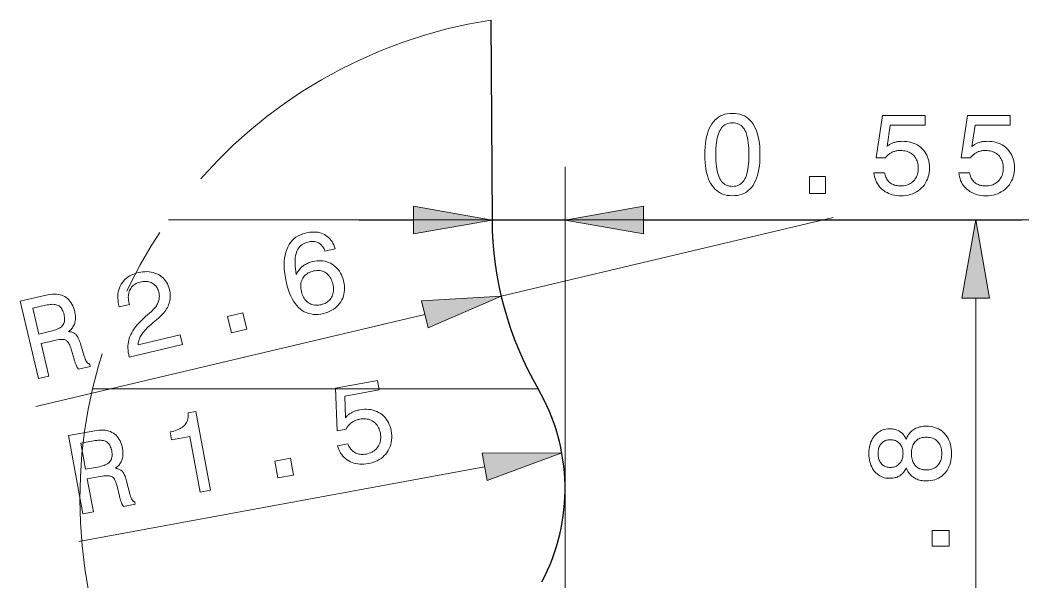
# Model space of a CAD drawing. Extents: x 5 to 409, y 5 to 583.
# Drawn here: x 276.03 to 314, y 271.96 to 293.13 of the extents above; entities that cross this region are included whole.
import ezdxf

# ---------------------------------------------------------------- set-up
doc = ezdxf.new("R2010")
doc.units = 0
doc.linetypes.add('CENTERX2', pattern=[20.32, 12.7, -2.54, 2.54, -2.54])
for name, color, linetype, lineweight in [('CENTERLINE', 4, 'CENTERX2', 25), ('DETAIL', 3, 'Continuous', 25), ('DIMENSIONS', 2, 'Continuous', 25), ('OUTLINE', 7, 'Continuous', 70)]:
    doc.layers.add(name, color=color, linetype=linetype, lineweight=lineweight)

msp = doc.modelspace()

# ---------------------------------------------------------------- linework, layer by layer
at = {"layer": 'CENTERLINE', "lineweight": 13}
msp.add_arc((296.53, 275.089), 18.254, 98.7917, 266.797, dxfattribs=at)
at = {"layer": 'DETAIL', "lineweight": 13, "ltscale": 0.419292}
msp.add_line((295.525, 279.239), (278.754, 279.239), dxfattribs=at)
at = {"layer": 'DIMENSIONS', "lineweight": 13, "ltscale": 0.303131}
msp.add_line((296.539, 275.473), (296.539, 287.598), dxfattribs=at)
at = {"layer": 'DIMENSIONS', "lineweight": 13, "ltscale": 0.30455}
msp.add_line((293.789, 285.602), (281.607, 285.602), dxfattribs=at)
at = {"layer": 'DIMENSIONS', "lineweight": 13, "ltscale": 0.05114}
msp.add_line((288.789, 285.598), (290.835, 285.598), dxfattribs=at)
at = {"layer": 'DIMENSIONS', "lineweight": 13}
for p, q in [((293.789, 285.602), (313.995, 285.602)), ((296.539, 275.473), (296.539, 246.918))]:
    msp.add_line(p, q, dxfattribs=at)
at = {"layer": 'DIMENSIONS', "lineweight": 13, "ltscale": 0.06875}
msp.add_line((293.789, 285.598), (296.539, 285.598), dxfattribs=at)
at = {"layer": 'DIMENSIONS', "lineweight": 13, "ltscale": 0.321061}
msp.add_line((306.632, 285.687), (294.136, 282.724), dxfattribs=at)
at = {"layer": 'DIMENSIONS', "lineweight": 13, "ltscale": 0.356083}
msp.add_line((299.494, 285.598), (313.737, 285.598), dxfattribs=at)
at = {"layer": 'DIMENSIONS', "lineweight": 13, "ltscale": 0.452277}
msp.add_line((311.995, 264.557), (311.995, 282.648), dxfattribs=at)
at = {"layer": 'DIMENSIONS', "lineweight": 13, "ltscale": 0.376124}
msp.add_line((291.261, 282.042), (276.622, 278.57), dxfattribs=at)
at = {"layer": 'DIMENSIONS', "lineweight": 13, "ltscale": 0.388157}
msp.add_line((293.51, 276.296), (278.24, 273.485), dxfattribs=at)
at = {"layer": 'DIMENSIONS', "lineweight": 13}
for points in [[(301.799, 288.061), (301.801, 288.21), (301.809, 288.351), (301.823, 288.485), (301.841, 288.612), (301.865, 288.731), (301.894, 288.844), (301.929, 288.948), (301.969, 289.046), (302.014, 289.136), (302.064, 289.22), (302.12, 289.295), (302.18, 289.363), (302.246, 289.422), (302.316, 289.474), (302.391, 289.518), (302.47, 289.553), (302.555, 289.581), (302.645, 289.601), (302.739, 289.613), (302.838, 289.617), (302.938, 289.613), (303.033, 289.601), (303.123, 289.582), (303.208, 289.554), (303.288, 289.518), (303.363, 289.475), (303.433, 289.424), (303.498, 289.365), (303.558, 289.298), (303.613, 289.223), (303.663, 289.14), (303.707, 289.05), (303.747, 288.953), (303.781, 288.848), (303.81, 288.735), (303.833, 288.615), (303.852, 288.488), (303.865, 288.353), (303.873, 288.211), (303.875, 288.061), (303.873, 287.912), (303.865, 287.77), (303.852, 287.636), (303.833, 287.509), (303.81, 287.389), (303.781, 287.277), (303.747, 287.173), (303.707, 287.076), (303.663, 286.986), (303.613, 286.904), (303.558, 286.829), (303.498, 286.763), (303.433, 286.704), (303.363, 286.653), (303.288, 286.61), (303.208, 286.574), (303.123, 286.547), (303.033, 286.527), (302.938, 286.516), (302.838, 286.512), (302.739, 286.516), (302.645, 286.527), (302.555, 286.547), (302.47, 286.575), (302.391, 286.61), (302.316, 286.654), (302.246, 286.705), (302.18, 286.764), (302.12, 286.831), (302.064, 286.906), (302.014, 286.988), (301.969, 287.078), (301.929, 287.175), (301.894, 287.28), (301.865, 287.392), (301.841, 287.511), (301.823, 287.638), (301.809, 287.771), (301.801, 287.913)], [(308.166, 287.38), (308.566, 287.38), (308.575, 287.334), (308.585, 287.291), (308.599, 287.249), (308.615, 287.209), (308.633, 287.172), (308.654, 287.136), (308.677, 287.103), (308.702, 287.071), (308.731, 287.042), (308.761, 287.014), (308.794, 286.989), (308.828, 286.967), (308.865, 286.947), (308.903, 286.93), (308.942, 286.916), (308.984, 286.904), (309.027, 286.895), (309.072, 286.888), (309.119, 286.884), (309.167, 286.883), (309.226, 286.885), (309.283, 286.89), (309.337, 286.899), (309.389, 286.912), (309.439, 286.928), (309.486, 286.949), (309.531, 286.973), (309.574, 287), (309.614, 287.031), (309.652, 287.066), (309.687, 287.104), (309.718, 287.144), (309.745, 287.187), (309.769, 287.231), (309.789, 287.279), (309.806, 287.328), (309.819, 287.38), (309.828, 287.434), (309.833, 287.49), (309.835, 287.549), (309.834, 287.609), (309.828, 287.666), (309.819, 287.721), (309.806, 287.774), (309.79, 287.823), (309.77, 287.871), (309.747, 287.916), (309.719, 287.958), (309.688, 287.998), (309.654, 288.036), (309.617, 288.07), (309.577, 288.101), (309.534, 288.128), (309.489, 288.152), (309.442, 288.172), (309.392, 288.188), (309.339, 288.201), (309.284, 288.21), (309.227, 288.215), (309.167, 288.217), (309.132, 288.217), (309.098, 288.214), (309.065, 288.211), (309.032, 288.206), (309, 288.2), (308.968, 288.192), (308.937, 288.183), (308.907, 288.173), (308.877, 288.161), (308.848, 288.148), (308.819, 288.133), (308.791, 288.117), (308.764, 288.1), (308.738, 288.081), (308.712, 288.061), (308.688, 288.04), (308.664, 288.017), (308.64, 287.993), (308.618, 287.968), (308.596, 287.941), (308.252, 287.941), (308.488, 289.531), (310.09, 289.531), (310.09, 289.176), (308.777, 289.176), (308.657, 288.369), (308.679, 288.387), (308.701, 288.405), (308.725, 288.422), (308.749, 288.438), (308.774, 288.453), (308.8, 288.467), (308.826, 288.48), (308.854, 288.492), (308.882, 288.503), (308.911, 288.513), (308.94, 288.523), (308.971, 288.531), (309.001, 288.539), (309.032, 288.545), (309.064, 288.551), (309.096, 288.555), (309.129, 288.558), (309.162, 288.561), (309.196, 288.562), (309.23, 288.563), (309.321, 288.56), (309.408, 288.552), (309.491, 288.538), (309.571, 288.519), (309.647, 288.494), (309.719, 288.464), (309.788, 288.429), (309.854, 288.388), (309.915, 288.341), (309.973, 288.289), (310.027, 288.232), (310.075, 288.172), (310.117, 288.109), (310.154, 288.042), (310.184, 287.972), (310.21, 287.899), (310.23, 287.822), (310.244, 287.741), (310.252, 287.657), (310.255, 287.57), (310.252, 287.477), (310.243, 287.388), (310.228, 287.303), (310.207, 287.221), (310.18, 287.142), (310.147, 287.068), (310.109, 286.997), (310.064, 286.929), (310.013, 286.865), (309.957, 286.805), (309.895, 286.749), (309.83, 286.699), (309.761, 286.655), (309.689, 286.617), (309.613, 286.585), (309.534, 286.559), (309.451, 286.538), (309.364, 286.523), (309.274, 286.515), (309.18, 286.512), (309.096, 286.514), (309.016, 286.521), (308.938, 286.533), (308.864, 286.55), (308.792, 286.571), (308.723, 286.598), (308.657, 286.629), (308.594, 286.665), (308.534, 286.705), (308.477, 286.751), (308.423, 286.8), (308.375, 286.853), (308.331, 286.908), (308.293, 286.967), (308.259, 287.028), (308.231, 287.092), (308.207, 287.16), (308.188, 287.23), (308.174, 287.304)], [(311.364, 287.38), (311.764, 287.38), (311.773, 287.334), (311.784, 287.291), (311.797, 287.249), (311.813, 287.209), (311.831, 287.172), (311.852, 287.136), (311.875, 287.103), (311.901, 287.071), (311.929, 287.042), (311.959, 287.014), (311.992, 286.989), (312.027, 286.967), (312.063, 286.947), (312.101, 286.93), (312.14, 286.916), (312.182, 286.904), (312.225, 286.895), (312.27, 286.888), (312.317, 286.884), (312.365, 286.883), (312.424, 286.885), (312.481, 286.89), (312.535, 286.899), (312.587, 286.912), (312.637, 286.928), (312.684, 286.949), (312.729, 286.973), (312.772, 287), (312.812, 287.031), (312.85, 287.066), (312.885, 287.104), (312.916, 287.144), (312.944, 287.187), (312.967, 287.231), (312.988, 287.279), (313.004, 287.328), (313.017, 287.38), (313.026, 287.434), (313.032, 287.49), (313.033, 287.549), (313.032, 287.609), (313.026, 287.666), (313.017, 287.721), (313.005, 287.774), (312.988, 287.823), (312.968, 287.871), (312.945, 287.916), (312.917, 287.958), (312.887, 287.998), (312.852, 288.036), (312.815, 288.07), (312.775, 288.101), (312.732, 288.128), (312.687, 288.152), (312.64, 288.172), (312.59, 288.188), (312.537, 288.201), (312.482, 288.21), (312.425, 288.215), (312.365, 288.217), (312.331, 288.217), (312.296, 288.214), (312.263, 288.211), (312.23, 288.206), (312.198, 288.2), (312.166, 288.192), (312.135, 288.183), (312.105, 288.173), (312.075, 288.161), (312.046, 288.148), (312.017, 288.133), (311.99, 288.117), (311.962, 288.1), (311.936, 288.081), (311.911, 288.061), (311.886, 288.04), (311.862, 288.017), (311.838, 287.993), (311.816, 287.968), (311.794, 287.941), (311.45, 287.941), (311.686, 289.531), (313.289, 289.531), (313.289, 289.176), (311.975, 289.176), (311.855, 288.369), (311.877, 288.387), (311.9, 288.405), (311.923, 288.422), (311.947, 288.438), (311.972, 288.453), (311.998, 288.467), (312.025, 288.48), (312.052, 288.492), (312.08, 288.503), (312.109, 288.513), (312.139, 288.523), (312.169, 288.531), (312.199, 288.539), (312.23, 288.545), (312.262, 288.551), (312.294, 288.555), (312.327, 288.558), (312.36, 288.561), (312.394, 288.562), (312.428, 288.563), (312.519, 288.56), (312.606, 288.552), (312.689, 288.538), (312.769, 288.519), (312.845, 288.494), (312.918, 288.464), (312.986, 288.429), (313.052, 288.388), (313.114, 288.341), (313.172, 288.289), (313.225, 288.232), (313.273, 288.172), (313.315, 288.109), (313.352, 288.042), (313.383, 287.972), (313.408, 287.899), (313.428, 287.822), (313.442, 287.741), (313.45, 287.657), (313.453, 287.57), (313.45, 287.477), (313.441, 287.388), (313.426, 287.303), (313.405, 287.221), (313.378, 287.142), (313.346, 287.068), (313.307, 286.997), (313.262, 286.929), (313.211, 286.865), (313.155, 286.805), (313.093, 286.749), (313.028, 286.699), (312.96, 286.655), (312.887, 286.617), (312.811, 286.585), (312.732, 286.559), (312.649, 286.538), (312.562, 286.523), (312.472, 286.515), (312.378, 286.512), (312.295, 286.514), (312.214, 286.521), (312.137, 286.533), (312.062, 286.55), (311.99, 286.571), (311.921, 286.598), (311.855, 286.629), (311.792, 286.665), (311.732, 286.705), (311.675, 286.751), (311.621, 286.8), (311.573, 286.853), (311.529, 286.908), (311.491, 286.967), (311.457, 287.028), (311.429, 287.092), (311.405, 287.16), (311.386, 287.23), (311.373, 287.304)], [(302.212, 288.061), (302.214, 287.941), (302.218, 287.827), (302.226, 287.719), (302.236, 287.618), (302.25, 287.524), (302.267, 287.437), (302.286, 287.356), (302.309, 287.282), (302.335, 287.214), (302.364, 287.154), (302.396, 287.099), (302.431, 287.05), (302.47, 287.007), (302.513, 286.969), (302.558, 286.938), (302.607, 286.912), (302.66, 286.892), (302.716, 286.877), (302.775, 286.869), (302.838, 286.866), (302.901, 286.869), (302.961, 286.877), (303.017, 286.891), (303.07, 286.911), (303.119, 286.937), (303.164, 286.968), (303.206, 287.005), (303.245, 287.048), (303.28, 287.096), (303.311, 287.15), (303.34, 287.211), (303.365, 287.278), (303.387, 287.352), (303.407, 287.433), (303.423, 287.52), (303.436, 287.615), (303.447, 287.716), (303.454, 287.824), (303.459, 287.939), (303.46, 288.061), (303.459, 288.183), (303.454, 288.299), (303.447, 288.407), (303.436, 288.509), (303.423, 288.604), (303.407, 288.691), (303.387, 288.772), (303.365, 288.846), (303.34, 288.914), (303.311, 288.974), (303.28, 289.028), (303.245, 289.077), (303.206, 289.119), (303.164, 289.156), (303.119, 289.187), (303.07, 289.213), (303.017, 289.233), (302.961, 289.247), (302.901, 289.256), (302.838, 289.259), (302.775, 289.256), (302.716, 289.247), (302.66, 289.233), (302.607, 289.213), (302.558, 289.187), (302.513, 289.155), (302.47, 289.118), (302.431, 289.074), (302.396, 289.026), (302.364, 288.971), (302.335, 288.91), (302.309, 288.842), (302.286, 288.768), (302.267, 288.687), (302.25, 288.6), (302.236, 288.505), (302.226, 288.404), (302.218, 288.297), (302.214, 288.182)], [(305.739, 286.598), (305.739, 287.241), (306.336, 287.241), (306.336, 286.598)], [(290.835, 285.077), (293.789, 285.598), (290.835, 286.119)], [(299.494, 286.119), (296.539, 285.598), (299.494, 285.077)], [(312.516, 282.648), (311.995, 285.602), (311.474, 282.648)], [(287.885, 284.518), (287.5, 284.426), (287.484, 284.47), (287.466, 284.51), (287.446, 284.548), (287.425, 284.583), (287.401, 284.615), (287.376, 284.645), (287.35, 284.672), (287.321, 284.696), (287.291, 284.718), (287.259, 284.737), (287.226, 284.753), (287.191, 284.766), (287.155, 284.776), (287.117, 284.784), (287.077, 284.789), (287.037, 284.79), (286.995, 284.789), (286.951, 284.785), (286.906, 284.778), (286.86, 284.769), (286.798, 284.751), (286.74, 284.729), (286.687, 284.703), (286.637, 284.672), (286.593, 284.636), (286.552, 284.596), (286.515, 284.551), (286.483, 284.502), (286.455, 284.448), (286.432, 284.39), (286.412, 284.327), (286.397, 284.259), (286.385, 284.187), (286.378, 284.109), (286.375, 284.028), (286.376, 283.941), (286.381, 283.849), (286.39, 283.753), (286.404, 283.652), (286.421, 283.547), (286.439, 283.583), (286.458, 283.619), (286.479, 283.653), (286.501, 283.686), (286.525, 283.718), (286.55, 283.749), (286.577, 283.778), (286.605, 283.806), (286.634, 283.833), (286.665, 283.858), (286.697, 283.882), (286.731, 283.905), (286.765, 283.926), (286.801, 283.946), (286.838, 283.964), (286.877, 283.981), (286.916, 283.996), (286.957, 284.01), (286.999, 284.023), (287.042, 284.034), (287.124, 284.051), (287.204, 284.061), (287.283, 284.066), (287.359, 284.064), (287.434, 284.057), (287.506, 284.043), (287.577, 284.023), (287.646, 283.998), (287.713, 283.966), (287.778, 283.928), (287.84, 283.885), (287.898, 283.837), (287.951, 283.785), (288.001, 283.728), (288.045, 283.666), (288.085, 283.6), (288.121, 283.529), (288.153, 283.454), (288.18, 283.374), (288.203, 283.289), (288.22, 283.203), (288.232, 283.119), (288.237, 283.037), (288.235, 282.957), (288.228, 282.879), (288.214, 282.802), (288.194, 282.728), (288.168, 282.656), (288.135, 282.586), (288.097, 282.517), (288.052, 282.452), (288.004, 282.392), (287.95, 282.336), (287.892, 282.285), (287.829, 282.238), (287.761, 282.197), (287.689, 282.159), (287.612, 282.127), (287.53, 282.099), (287.444, 282.075), (287.343, 282.055), (287.245, 282.043), (287.15, 282.04), (287.059, 282.044), (286.97, 282.057), (286.885, 282.078), (286.803, 282.107), (286.723, 282.144), (286.647, 282.19), (286.574, 282.244), (286.505, 282.306), (286.439, 282.375), (286.378, 282.452), (286.32, 282.537), (286.267, 282.629), (286.217, 282.728), (286.172, 282.836), (286.13, 282.951), (286.092, 283.073), (286.059, 283.203), (286.025, 283.357), (285.999, 283.505), (285.981, 283.647), (285.97, 283.784), (285.966, 283.915), (285.97, 284.041), (285.982, 284.16), (286.001, 284.274), (286.027, 284.382), (286.061, 284.485), (286.102, 284.581), (286.15, 284.67), (286.204, 284.75), (286.265, 284.824), (286.333, 284.89), (286.408, 284.948), (286.489, 285), (286.577, 285.043), (286.671, 285.079), (286.773, 285.108), (286.855, 285.125), (286.934, 285.137), (287.011, 285.144), (287.086, 285.146), (287.158, 285.143), (287.227, 285.135), (287.294, 285.122), (287.359, 285.104), (287.421, 285.081), (287.48, 285.052), (287.537, 285.019), (287.59, 284.982), (287.639, 284.94), (287.685, 284.893), (287.727, 284.842), (287.766, 284.786), (287.801, 284.726), (287.833, 284.661), (287.861, 284.592)], [(280.134, 280.43), (280.131, 280.443), (280.113, 280.528), (280.099, 280.612), (280.09, 280.694), (280.086, 280.774), (280.087, 280.852), (280.092, 280.928), (280.102, 281.002), (280.117, 281.075), (280.136, 281.145), (280.16, 281.213), (280.19, 281.282), (280.226, 281.352), (280.269, 281.423), (280.318, 281.495), (280.374, 281.569), (280.436, 281.645), (280.505, 281.722), (280.58, 281.8), (280.662, 281.88), (280.75, 281.961), (280.966, 282.155), (281.004, 282.19), (281.039, 282.225), (281.072, 282.26), (281.102, 282.295), (281.129, 282.33), (281.154, 282.365), (281.176, 282.4), (281.196, 282.435), (281.213, 282.47), (281.228, 282.505), (281.24, 282.54), (281.25, 282.576), (281.258, 282.612), (281.263, 282.649), (281.266, 282.687), (281.267, 282.725), (281.265, 282.763), (281.261, 282.803), (281.255, 282.842), (281.247, 282.883), (281.234, 282.928), (281.219, 282.97), (281.201, 283.01), (281.181, 283.048), (281.157, 283.083), (281.131, 283.115), (281.102, 283.145), (281.07, 283.172), (281.036, 283.197), (280.999, 283.219), (280.959, 283.239), (280.919, 283.255), (280.876, 283.267), (280.833, 283.276), (280.788, 283.282), (280.741, 283.285), (280.693, 283.284), (280.643, 283.28), (280.592, 283.272), (280.539, 283.261), (280.488, 283.247), (280.44, 283.23), (280.394, 283.21), (280.352, 283.186), (280.313, 283.16), (280.277, 283.13), (280.245, 283.098), (280.215, 283.062), (280.188, 283.023), (280.165, 282.982), (280.145, 282.937), (280.128, 282.891), (280.115, 282.843), (280.106, 282.792), (280.101, 282.74), (280.099, 282.686), (280.101, 282.63), (280.107, 282.571), (280.116, 282.511), (280.13, 282.449), (280.138, 282.414), (279.756, 282.323), (279.742, 282.383), (279.723, 282.474), (279.711, 282.562), (279.704, 282.648), (279.704, 282.731), (279.71, 282.812), (279.722, 282.89), (279.74, 282.966), (279.764, 283.039), (279.795, 283.109), (279.831, 283.177), (279.874, 283.241), (279.921, 283.3), (279.973, 283.355), (280.03, 283.406), (280.093, 283.452), (280.16, 283.494), (280.232, 283.531), (280.31, 283.563), (280.392, 283.592), (280.479, 283.615), (280.564, 283.633), (280.647, 283.645), (280.728, 283.651), (280.807, 283.652), (280.883, 283.647), (280.957, 283.637), (281.029, 283.621), (281.099, 283.6), (281.167, 283.573), (281.233, 283.54), (281.295, 283.503), (281.352, 283.461), (281.405, 283.415), (281.454, 283.365), (281.498, 283.31), (281.537, 283.251), (281.571, 283.188), (281.601, 283.121), (281.627, 283.049), (281.648, 282.974), (281.66, 282.914), (281.669, 282.854), (281.675, 282.796), (281.677, 282.738), (281.676, 282.681), (281.671, 282.625), (281.663, 282.57), (281.651, 282.515), (281.636, 282.461), (281.617, 282.408), (281.595, 282.356), (281.569, 282.304), (281.54, 282.252), (281.507, 282.201), (281.47, 282.15), (281.43, 282.1), (281.386, 282.05), (281.339, 282), (281.289, 281.951), (281.234, 281.903), (281.018, 281.719), (280.958, 281.667), (280.902, 281.616), (280.85, 281.567), (280.802, 281.52), (280.758, 281.474), (280.717, 281.43), (280.68, 281.387), (280.647, 281.346), (280.618, 281.307), (280.592, 281.269), (280.57, 281.233), (280.55, 281.195), (280.532, 281.158), (280.516, 281.121), (280.503, 281.083), (280.491, 281.045), (280.482, 281.007), (280.476, 280.969), (280.471, 280.93), (280.469, 280.891), (282.052, 281.267), (282.138, 280.906)], [(287.798, 283.188), (287.783, 283.244), (287.765, 283.296), (287.745, 283.346), (287.723, 283.392), (287.697, 283.435), (287.669, 283.476), (287.639, 283.513), (287.606, 283.547), (287.57, 283.578), (287.532, 283.606), (287.491, 283.631), (287.45, 283.652), (287.407, 283.669), (287.364, 283.682), (287.319, 283.691), (287.273, 283.696), (287.226, 283.698), (287.177, 283.695), (287.128, 283.689), (287.077, 283.678), (287.021, 283.663), (286.969, 283.646), (286.919, 283.625), (286.873, 283.602), (286.831, 283.576), (286.791, 283.547), (286.755, 283.515), (286.722, 283.481), (286.693, 283.443), (286.667, 283.403), (286.644, 283.361), (286.625, 283.317), (286.61, 283.271), (286.599, 283.224), (286.592, 283.175), (286.588, 283.124), (286.589, 283.071), (286.593, 283.017), (286.601, 282.961), (286.613, 282.903), (286.628, 282.846), (286.646, 282.792), (286.667, 282.741), (286.69, 282.694), (286.716, 282.65), (286.744, 282.608), (286.775, 282.571), (286.809, 282.536), (286.845, 282.504), (286.884, 282.476), (286.926, 282.451), (286.968, 282.43), (287.012, 282.413), (287.058, 282.4), (287.105, 282.391), (287.153, 282.386), (287.203, 282.386), (287.254, 282.389), (287.307, 282.396), (287.361, 282.407), (287.412, 282.421), (287.461, 282.438), (287.506, 282.458), (287.549, 282.481), (287.588, 282.507), (287.625, 282.537), (287.659, 282.569), (287.691, 282.605), (287.719, 282.643), (287.745, 282.685), (287.767, 282.729), (287.786, 282.774), (287.8, 282.821), (287.811, 282.869), (287.818, 282.919), (287.822, 282.97), (287.822, 283.023), (287.817, 283.076), (287.809, 283.132)], [(276.72, 279.621), (276.028, 282.536), (277.003, 282.767), (277.087, 282.785), (277.169, 282.797), (277.247, 282.805), (277.323, 282.807), (277.395, 282.804), (277.464, 282.795), (277.53, 282.782), (277.593, 282.763), (277.653, 282.739), (277.71, 282.71), (277.763, 282.676), (277.813, 282.637), (277.859, 282.593), (277.902, 282.544), (277.941, 282.49), (277.976, 282.431), (278.008, 282.367), (278.036, 282.298), (278.061, 282.224), (278.082, 282.145), (278.092, 282.098), (278.1, 282.051), (278.106, 282.006), (278.109, 281.961), (278.11, 281.918), (278.109, 281.875), (278.105, 281.834), (278.099, 281.794), (278.091, 281.754), (278.081, 281.716), (278.068, 281.679), (278.053, 281.642), (278.036, 281.607), (278.016, 281.573), (277.995, 281.541), (277.971, 281.509), (277.945, 281.478), (277.916, 281.449), (277.886, 281.42), (277.853, 281.393), (277.886, 281.39), (277.919, 281.385), (277.949, 281.379), (277.978, 281.371), (278.005, 281.362), (278.031, 281.351), (278.056, 281.338), (278.079, 281.324), (278.1, 281.308), (278.12, 281.291), (278.139, 281.271), (278.157, 281.247), (278.176, 281.22), (278.194, 281.19), (278.212, 281.156), (278.23, 281.118), (278.247, 281.077), (278.264, 281.033), (278.281, 280.985), (278.298, 280.933), (278.441, 280.467), (278.45, 280.437), (278.46, 280.41), (278.469, 280.384), (278.478, 280.359), (278.487, 280.337), (278.497, 280.316), (278.506, 280.297), (278.515, 280.28), (278.524, 280.264), (278.533, 280.25), (278.543, 280.238), (278.553, 280.226), (278.563, 280.215), (278.574, 280.205), (278.585, 280.196), (278.597, 280.188), (278.61, 280.18), (278.622, 280.174), (278.636, 280.168), (278.649, 280.163), (278.668, 280.083), (278.227, 279.978), (278.219, 279.987), (278.211, 279.996), (278.203, 280.007), (278.195, 280.019), (278.187, 280.031), (278.179, 280.045), (278.171, 280.059), (278.163, 280.075), (278.155, 280.091), (278.147, 280.109), (278.138, 280.127), (278.13, 280.147), (278.122, 280.169), (278.113, 280.192), (278.104, 280.216), (278.095, 280.241), (278.086, 280.268), (278.077, 280.296), (278.067, 280.325), (278.058, 280.356), (277.948, 280.729), (277.93, 280.783), (277.913, 280.833), (277.894, 280.878), (277.874, 280.919), (277.854, 280.955), (277.833, 280.988), (277.812, 281.015), (277.79, 281.039), (277.766, 281.058), (277.743, 281.072), (277.716, 281.083), (277.683, 281.091), (277.645, 281.096), (277.601, 281.097), (277.551, 281.095), (277.496, 281.09), (277.435, 281.082), (277.368, 281.071), (277.296, 281.057), (277.218, 281.039), (276.818, 280.944), (277.109, 279.713)], [(291.381, 281.535), (294.136, 282.724), (291.141, 282.549)], [(276.979, 282.384), (276.503, 282.271), (276.733, 281.301), (277.182, 281.407), (277.248, 281.424), (277.31, 281.443), (277.367, 281.462), (277.419, 281.483), (277.466, 281.505), (277.509, 281.528), (277.547, 281.552), (277.581, 281.578), (277.609, 281.605), (277.633, 281.634), (277.653, 281.664), (277.67, 281.696), (277.683, 281.731), (277.693, 281.768), (277.699, 281.808), (277.702, 281.85), (277.702, 281.894), (277.698, 281.941), (277.69, 281.99), (277.68, 282.041), (277.666, 282.091), (277.651, 282.137), (277.634, 282.18), (277.615, 282.219), (277.594, 282.255), (277.571, 282.287), (277.546, 282.316), (277.519, 282.341), (277.49, 282.362), (277.459, 282.38), (277.425, 282.394), (277.388, 282.406), (277.348, 282.414), (277.305, 282.419), (277.259, 282.421), (277.209, 282.42), (277.156, 282.416), (277.1, 282.408), (277.041, 282.398)], [(283.98, 281.343), (283.832, 281.968), (284.412, 282.106), (284.561, 281.48)], [(287.974, 277.089), (288.368, 277.161), (288.385, 277.118), (288.403, 277.077), (288.424, 277.038), (288.447, 277.002), (288.472, 276.969), (288.498, 276.937), (288.527, 276.909), (288.558, 276.882), (288.591, 276.859), (288.626, 276.837), (288.663, 276.818), (288.701, 276.802), (288.74, 276.79), (288.781, 276.78), (288.822, 276.773), (288.865, 276.768), (288.909, 276.767), (288.955, 276.769), (289.001, 276.773), (289.049, 276.781), (289.107, 276.793), (289.162, 276.809), (289.214, 276.828), (289.263, 276.85), (289.308, 276.875), (289.351, 276.904), (289.391, 276.935), (289.428, 276.97), (289.462, 277.008), (289.493, 277.049), (289.52, 277.093), (289.544, 277.138), (289.563, 277.184), (289.578, 277.233), (289.59, 277.283), (289.597, 277.334), (289.6, 277.388), (289.6, 277.443), (289.595, 277.499), (289.586, 277.557), (289.573, 277.616), (289.558, 277.671), (289.539, 277.724), (289.517, 277.773), (289.492, 277.819), (289.463, 277.862), (289.432, 277.902), (289.398, 277.939), (289.36, 277.973), (289.319, 278.003), (289.276, 278.03), (289.231, 278.053), (289.185, 278.073), (289.136, 278.088), (289.086, 278.099), (289.034, 278.105), (288.98, 278.109), (288.924, 278.107), (288.867, 278.102), (288.808, 278.093), (288.774, 278.086), (288.741, 278.078), (288.708, 278.069), (288.677, 278.058), (288.646, 278.046), (288.617, 278.033), (288.588, 278.018), (288.56, 278.002), (288.532, 277.985), (288.506, 277.967), (288.481, 277.948), (288.456, 277.927), (288.433, 277.905), (288.41, 277.882), (288.389, 277.858), (288.368, 277.832), (288.349, 277.806), (288.33, 277.778), (288.312, 277.749), (288.296, 277.718), (287.958, 277.656), (287.902, 279.262), (289.478, 279.552), (289.542, 279.204), (288.25, 278.966), (288.278, 278.15), (288.297, 278.172), (288.316, 278.194), (288.336, 278.215), (288.357, 278.234), (288.379, 278.254), (288.402, 278.272), (288.425, 278.29), (288.45, 278.307), (288.476, 278.323), (288.502, 278.338), (288.53, 278.353), (288.558, 278.367), (288.586, 278.38), (288.616, 278.391), (288.646, 278.403), (288.677, 278.413), (288.708, 278.422), (288.741, 278.431), (288.774, 278.438), (288.807, 278.445), (288.897, 278.459), (288.984, 278.466), (289.068, 278.468), (289.15, 278.463), (289.229, 278.453), (289.306, 278.436), (289.38, 278.414), (289.452, 278.385), (289.521, 278.351), (289.588, 278.31), (289.651, 278.264), (289.709, 278.214), (289.761, 278.159), (289.81, 278.1), (289.853, 278.036), (289.891, 277.969), (289.924, 277.896), (289.953, 277.82), (289.976, 277.739), (289.995, 277.654), (290.009, 277.562), (290.016, 277.473), (290.017, 277.386), (290.011, 277.302), (289.999, 277.22), (289.98, 277.141), (289.955, 277.063), (289.923, 276.989), (289.885, 276.917), (289.84, 276.847), (289.789, 276.781), (289.734, 276.72), (289.675, 276.665), (289.611, 276.614), (289.542, 276.569), (289.469, 276.528), (289.391, 276.493), (289.308, 276.463), (289.221, 276.438), (289.129, 276.418), (289.046, 276.406), (288.966, 276.398), (288.888, 276.396), (288.811, 276.399), (288.737, 276.407), (288.664, 276.42), (288.594, 276.439), (288.525, 276.463), (288.459, 276.492), (288.394, 276.526), (288.333, 276.565), (288.275, 276.608), (288.223, 276.655), (288.174, 276.705), (288.13, 276.759), (288.09, 276.818), (288.055, 276.88), (288.024, 276.946), (287.997, 277.015)], [(282.802, 275.342), (282.416, 277.44), (281.727, 277.313), (281.672, 277.614), (281.745, 277.63), (281.814, 277.648), (281.879, 277.668), (281.94, 277.689), (281.996, 277.713), (282.047, 277.738), (282.094, 277.765), (282.137, 277.794), (282.176, 277.825), (282.21, 277.858), (282.24, 277.893), (282.267, 277.93), (282.29, 277.971), (282.31, 278.014), (282.326, 278.059), (282.338, 278.108), (282.347, 278.159), (282.353, 278.213), (282.354, 278.269), (282.353, 278.329), (282.641, 278.382), (283.187, 275.413)], [(278.391, 274.53), (277.849, 277.476), (278.834, 277.658), (278.919, 277.671), (279.001, 277.679), (279.08, 277.683), (279.155, 277.681), (279.227, 277.675), (279.296, 277.663), (279.361, 277.646), (279.423, 277.624), (279.481, 277.597), (279.537, 277.565), (279.588, 277.528), (279.636, 277.487), (279.68, 277.44), (279.72, 277.389), (279.756, 277.333), (279.788, 277.272), (279.817, 277.207), (279.842, 277.137), (279.863, 277.062), (279.88, 276.982), (279.887, 276.934), (279.893, 276.887), (279.896, 276.841), (279.897, 276.797), (279.896, 276.754), (279.893, 276.711), (279.887, 276.67), (279.879, 276.63), (279.869, 276.591), (279.857, 276.553), (279.842, 276.517), (279.825, 276.481), (279.806, 276.447), (279.785, 276.414), (279.762, 276.383), (279.736, 276.352), (279.709, 276.323), (279.679, 276.295), (279.647, 276.268), (279.613, 276.243), (279.646, 276.238), (279.678, 276.231), (279.708, 276.224), (279.737, 276.214), (279.764, 276.204), (279.789, 276.191), (279.813, 276.177), (279.835, 276.162), (279.855, 276.145), (279.874, 276.127), (279.892, 276.106), (279.91, 276.081), (279.927, 276.053), (279.943, 276.022), (279.959, 275.987), (279.975, 275.949), (279.99, 275.907), (280.005, 275.862), (280.02, 275.813), (280.034, 275.76), (280.153, 275.287), (280.161, 275.257), (280.169, 275.229), (280.177, 275.203), (280.185, 275.178), (280.193, 275.155), (280.201, 275.134), (280.209, 275.115), (280.218, 275.097), (280.226, 275.081), (280.234, 275.067), (280.243, 275.053), (280.252, 275.041), (280.262, 275.03), (280.273, 275.019), (280.283, 275.01), (280.295, 275.001), (280.307, 274.993), (280.319, 274.985), (280.332, 274.979), (280.346, 274.973), (280.361, 274.893), (279.915, 274.81), (279.907, 274.819), (279.9, 274.829), (279.892, 274.84), (279.885, 274.852), (279.877, 274.865), (279.87, 274.879), (279.863, 274.894), (279.855, 274.91), (279.848, 274.927), (279.841, 274.945), (279.834, 274.964), (279.826, 274.984), (279.819, 275.006), (279.811, 275.029), (279.804, 275.054), (279.796, 275.079), (279.788, 275.107), (279.78, 275.135), (279.773, 275.165), (279.765, 275.197), (279.674, 275.574), (279.659, 275.629), (279.644, 275.68), (279.627, 275.726), (279.61, 275.768), (279.592, 275.805), (279.573, 275.838), (279.553, 275.867), (279.531, 275.892), (279.509, 275.912), (279.486, 275.928), (279.46, 275.94), (279.428, 275.949), (279.39, 275.956), (279.346, 275.959), (279.296, 275.96), (279.24, 275.958), (279.179, 275.953), (279.112, 275.945), (279.039, 275.935), (278.96, 275.921), (278.556, 275.847), (278.785, 274.603)], [(309.38, 276.263), (309.362, 276.224), (309.342, 276.187), (309.32, 276.153), (309.297, 276.12), (309.273, 276.089), (309.248, 276.06), (309.222, 276.034), (309.194, 276.009), (309.164, 275.986), (309.134, 275.965), (309.102, 275.946), (309.068, 275.93), (309.034, 275.915), (308.998, 275.902), (308.96, 275.891), (308.921, 275.882), (308.88, 275.875), (308.838, 275.87), (308.795, 275.867), (308.75, 275.866), (308.683, 275.869), (308.618, 275.877), (308.555, 275.889), (308.496, 275.908), (308.439, 275.931), (308.384, 275.959), (308.332, 275.993), (308.283, 276.031), (308.236, 276.075), (308.191, 276.124), (308.151, 276.178), (308.114, 276.234), (308.082, 276.294), (308.054, 276.356), (308.03, 276.422), (308.011, 276.491), (307.996, 276.563), (307.985, 276.638), (307.979, 276.717), (307.976, 276.798), (307.979, 276.88), (307.985, 276.959), (307.996, 277.034), (308.011, 277.106), (308.03, 277.175), (308.054, 277.241), (308.082, 277.303), (308.114, 277.363), (308.151, 277.419), (308.191, 277.472), (308.236, 277.52), (308.283, 277.564), (308.332, 277.602), (308.384, 277.635), (308.439, 277.664), (308.496, 277.687), (308.555, 277.705), (308.618, 277.718), (308.683, 277.725), (308.75, 277.728), (308.795, 277.727), (308.839, 277.724), (308.881, 277.719), (308.922, 277.712), (308.961, 277.703), (308.999, 277.693), (309.036, 277.68), (309.071, 277.666), (309.104, 277.649), (309.136, 277.631), (309.166, 277.61), (309.196, 277.588), (309.223, 277.563), (309.25, 277.537), (309.275, 277.508), (309.299, 277.477), (309.321, 277.444), (309.342, 277.41), (309.362, 277.373), (309.38, 277.333), (309.4, 277.382), (309.421, 277.427), (309.445, 277.471), (309.471, 277.511), (309.498, 277.55), (309.527, 277.586), (309.559, 277.62), (309.592, 277.651), (309.628, 277.679), (309.665, 277.706), (309.704, 277.729), (309.745, 277.751), (309.788, 277.77), (309.832, 277.786), (309.878, 277.8), (309.926, 277.811), (309.976, 277.82), (310.027, 277.826), (310.08, 277.83), (310.135, 277.831), (310.22, 277.828), (310.301, 277.82), (310.379, 277.806), (310.453, 277.786), (310.524, 277.761), (310.591, 277.73), (310.654, 277.694), (310.715, 277.652), (310.771, 277.605), (310.825, 277.552), (310.873, 277.494), (310.917, 277.432), (310.956, 277.367), (310.989, 277.297), (311.017, 277.224), (311.041, 277.146), (311.059, 277.065), (311.071, 276.98), (311.079, 276.891), (311.082, 276.798), (311.079, 276.705), (311.071, 276.616), (311.059, 276.531), (311.041, 276.45), (311.017, 276.373), (310.989, 276.299), (310.956, 276.23), (310.917, 276.165), (310.873, 276.103), (310.825, 276.045), (310.771, 275.993), (310.715, 275.945), (310.654, 275.903), (310.591, 275.867), (310.524, 275.837), (310.453, 275.812), (310.379, 275.792), (310.301, 275.778), (310.22, 275.77), (310.135, 275.767), (310.08, 275.768), (310.027, 275.772), (309.976, 275.778), (309.926, 275.787), (309.878, 275.798), (309.832, 275.812), (309.788, 275.829), (309.745, 275.847), (309.704, 275.869), (309.665, 275.893), (309.628, 275.919), (309.592, 275.948), (309.559, 275.979), (309.527, 276.012), (309.498, 276.048), (309.471, 276.086), (309.445, 276.127), (309.421, 276.17), (309.4, 276.215)], [(278.79, 277.277), (278.309, 277.188), (278.49, 276.207), (278.944, 276.291), (279.011, 276.304), (279.073, 276.319), (279.131, 276.336), (279.184, 276.354), (279.232, 276.373), (279.276, 276.395), (279.315, 276.417), (279.35, 276.441), (279.38, 276.467), (279.406, 276.494), (279.427, 276.523), (279.445, 276.555), (279.46, 276.589), (279.472, 276.625), (279.48, 276.665), (279.485, 276.706), (279.487, 276.751), (279.486, 276.797), (279.481, 276.847), (279.473, 276.898), (279.462, 276.949), (279.449, 276.996), (279.434, 277.04), (279.417, 277.08), (279.398, 277.116), (279.376, 277.15), (279.353, 277.179), (279.327, 277.206), (279.299, 277.229), (279.269, 277.248), (279.236, 277.264), (279.2, 277.277), (279.161, 277.288), (279.118, 277.295), (279.072, 277.299), (279.022, 277.301), (278.969, 277.299), (278.913, 277.294), (278.853, 277.287)], [(308.784, 276.277), (308.826, 276.279), (308.866, 276.283), (308.905, 276.29), (308.942, 276.3), (308.978, 276.313), (309.011, 276.328), (309.044, 276.347), (309.074, 276.368), (309.103, 276.393), (309.13, 276.42), (309.154, 276.449), (309.177, 276.48), (309.196, 276.513), (309.213, 276.548), (309.228, 276.585), (309.239, 276.624), (309.249, 276.665), (309.255, 276.707), (309.259, 276.752), (309.26, 276.798), (309.259, 276.845), (309.255, 276.89), (309.249, 276.932), (309.239, 276.973), (309.228, 277.012), (309.213, 277.049), (309.196, 277.084), (309.177, 277.118), (309.154, 277.149), (309.13, 277.179), (309.103, 277.206), (309.074, 277.23), (309.044, 277.251), (309.011, 277.27), (308.978, 277.285), (308.942, 277.298), (308.905, 277.308), (308.866, 277.315), (308.826, 277.319), (308.784, 277.321), (308.742, 277.319), (308.701, 277.315), (308.663, 277.308), (308.626, 277.299), (308.592, 277.286), (308.559, 277.271), (308.528, 277.253), (308.498, 277.232), (308.471, 277.208), (308.445, 277.182), (308.422, 277.153), (308.401, 277.122), (308.383, 277.089), (308.367, 277.054), (308.353, 277.016), (308.342, 276.977), (308.333, 276.935), (308.327, 276.892), (308.323, 276.846), (308.322, 276.798), (308.323, 276.751), (308.327, 276.705), (308.333, 276.662), (308.342, 276.621), (308.353, 276.581), (308.367, 276.544), (308.383, 276.509), (308.401, 276.476), (308.422, 276.445), (308.445, 276.416), (308.471, 276.39), (308.498, 276.366), (308.528, 276.345), (308.559, 276.327), (308.592, 276.312), (308.626, 276.3), (308.663, 276.29), (308.701, 276.283), (308.742, 276.279)], [(310.127, 276.182), (310.18, 276.184), (310.232, 276.189), (310.281, 276.197), (310.328, 276.209), (310.372, 276.224), (310.414, 276.242), (310.454, 276.264), (310.492, 276.288), (310.527, 276.317), (310.56, 276.348), (310.59, 276.382), (310.617, 276.419), (310.641, 276.458), (310.662, 276.499), (310.679, 276.543), (310.694, 276.589), (310.705, 276.638), (310.713, 276.689), (310.718, 276.742), (310.719, 276.798), (310.718, 276.854), (310.713, 276.908), (310.705, 276.959), (310.694, 277.008), (310.679, 277.054), (310.662, 277.099), (310.641, 277.14), (310.617, 277.179), (310.59, 277.216), (310.56, 277.25), (310.527, 277.282), (310.492, 277.31), (310.454, 277.335), (310.414, 277.356), (310.372, 277.374), (310.328, 277.389), (310.281, 277.401), (310.232, 277.409), (310.18, 277.414), (310.127, 277.416), (310.077, 277.414), (310.029, 277.409), (309.983, 277.401), (309.94, 277.39), (309.898, 277.375), (309.859, 277.357), (309.822, 277.335), (309.787, 277.311), (309.754, 277.283), (309.723, 277.251), (309.695, 277.217), (309.67, 277.181), (309.647, 277.141), (309.628, 277.1), (309.612, 277.056), (309.598, 277.009), (309.588, 276.96), (309.58, 276.909), (309.576, 276.855), (309.574, 276.798), (309.576, 276.742), (309.58, 276.688), (309.588, 276.637), (309.598, 276.588), (309.612, 276.542), (309.628, 276.498), (309.647, 276.457), (309.67, 276.418), (309.695, 276.381), (309.723, 276.347), (309.754, 276.316), (309.787, 276.288), (309.822, 276.263), (309.859, 276.242), (309.898, 276.224), (309.94, 276.209), (309.983, 276.197), (310.029, 276.189), (310.077, 276.184)], [(293.604, 275.783), (296.416, 276.83), (293.416, 276.808)], [(285.729, 275.88), (285.613, 276.513), (286.2, 276.621), (286.316, 275.989)], [(310.995, 273.303), (310.352, 273.303), (310.352, 273.899), (310.995, 273.899)]]:
    msp.add_lwpolyline(points, close=True, dxfattribs=at)
for points in [[(290.835, 285.077), (293.789, 285.598), (290.835, 285.077), (290.835, 286.119)], [(299.494, 286.119), (296.539, 285.598), (299.494, 286.119), (299.494, 285.077)], [(312.516, 282.648), (311.995, 285.602), (312.516, 282.648), (311.474, 282.648)], [(291.381, 281.535), (294.136, 282.724), (291.381, 281.535), (291.141, 282.549)], [(293.604, 275.783), (296.416, 276.83), (293.604, 275.783), (293.416, 276.808)]]:
    msp.add_solid(points, dxfattribs=at)
at = {"layer": 'OUTLINE', "lineweight": 30, "ltscale": 0.188151}
msp.add_line((293.74, 293.128), (293.789, 285.602), dxfattribs=at)
at = {"layer": 'OUTLINE', "lineweight": 30}
for centre, radius, start, end in [((306.632, 285.687), 12.843, 180.3795, 210.1399), ((289.039, 275.473), 7.5, 332.1127, 30.14)]:
    msp.add_arc(centre, radius, start, end, dxfattribs=at)

doc.saveas('drawing.dxf')
